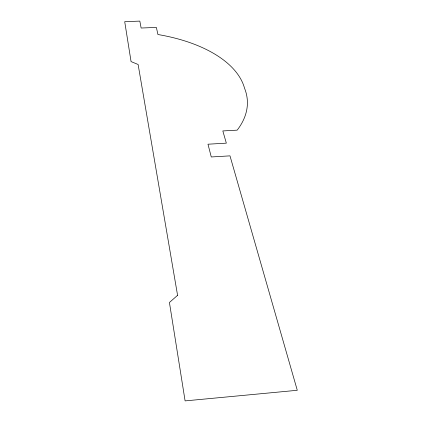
<?xml version="1.0" encoding="UTF-8"?>
<svg xmlns="http://www.w3.org/2000/svg" width="422" height="422" viewBox="0 0 422 422"><rect width="100%" height="100%" fill="white"/><g stroke="black" fill="none" stroke-linecap="round" stroke-linejoin="round"><path stroke-width="0.63" d="M177.578 295.321L169.428 302.49L185.1 400.9L297.288 390.287L229.985 155.86L211.269 156.968L207.977 144.208L226.34 143.158L222.827 130.936L237.175 130.145A137.609 71.809 -1.5 0 0 244.528 88.193A132.756 68.723 -1.3 0 0 157.923 34.52L156.377 27.425L141.133 28.031L139.824 21.1L124.712 21.686L131.063 61.586L138.121 64.492L177.578 295.321"/></g></svg>
